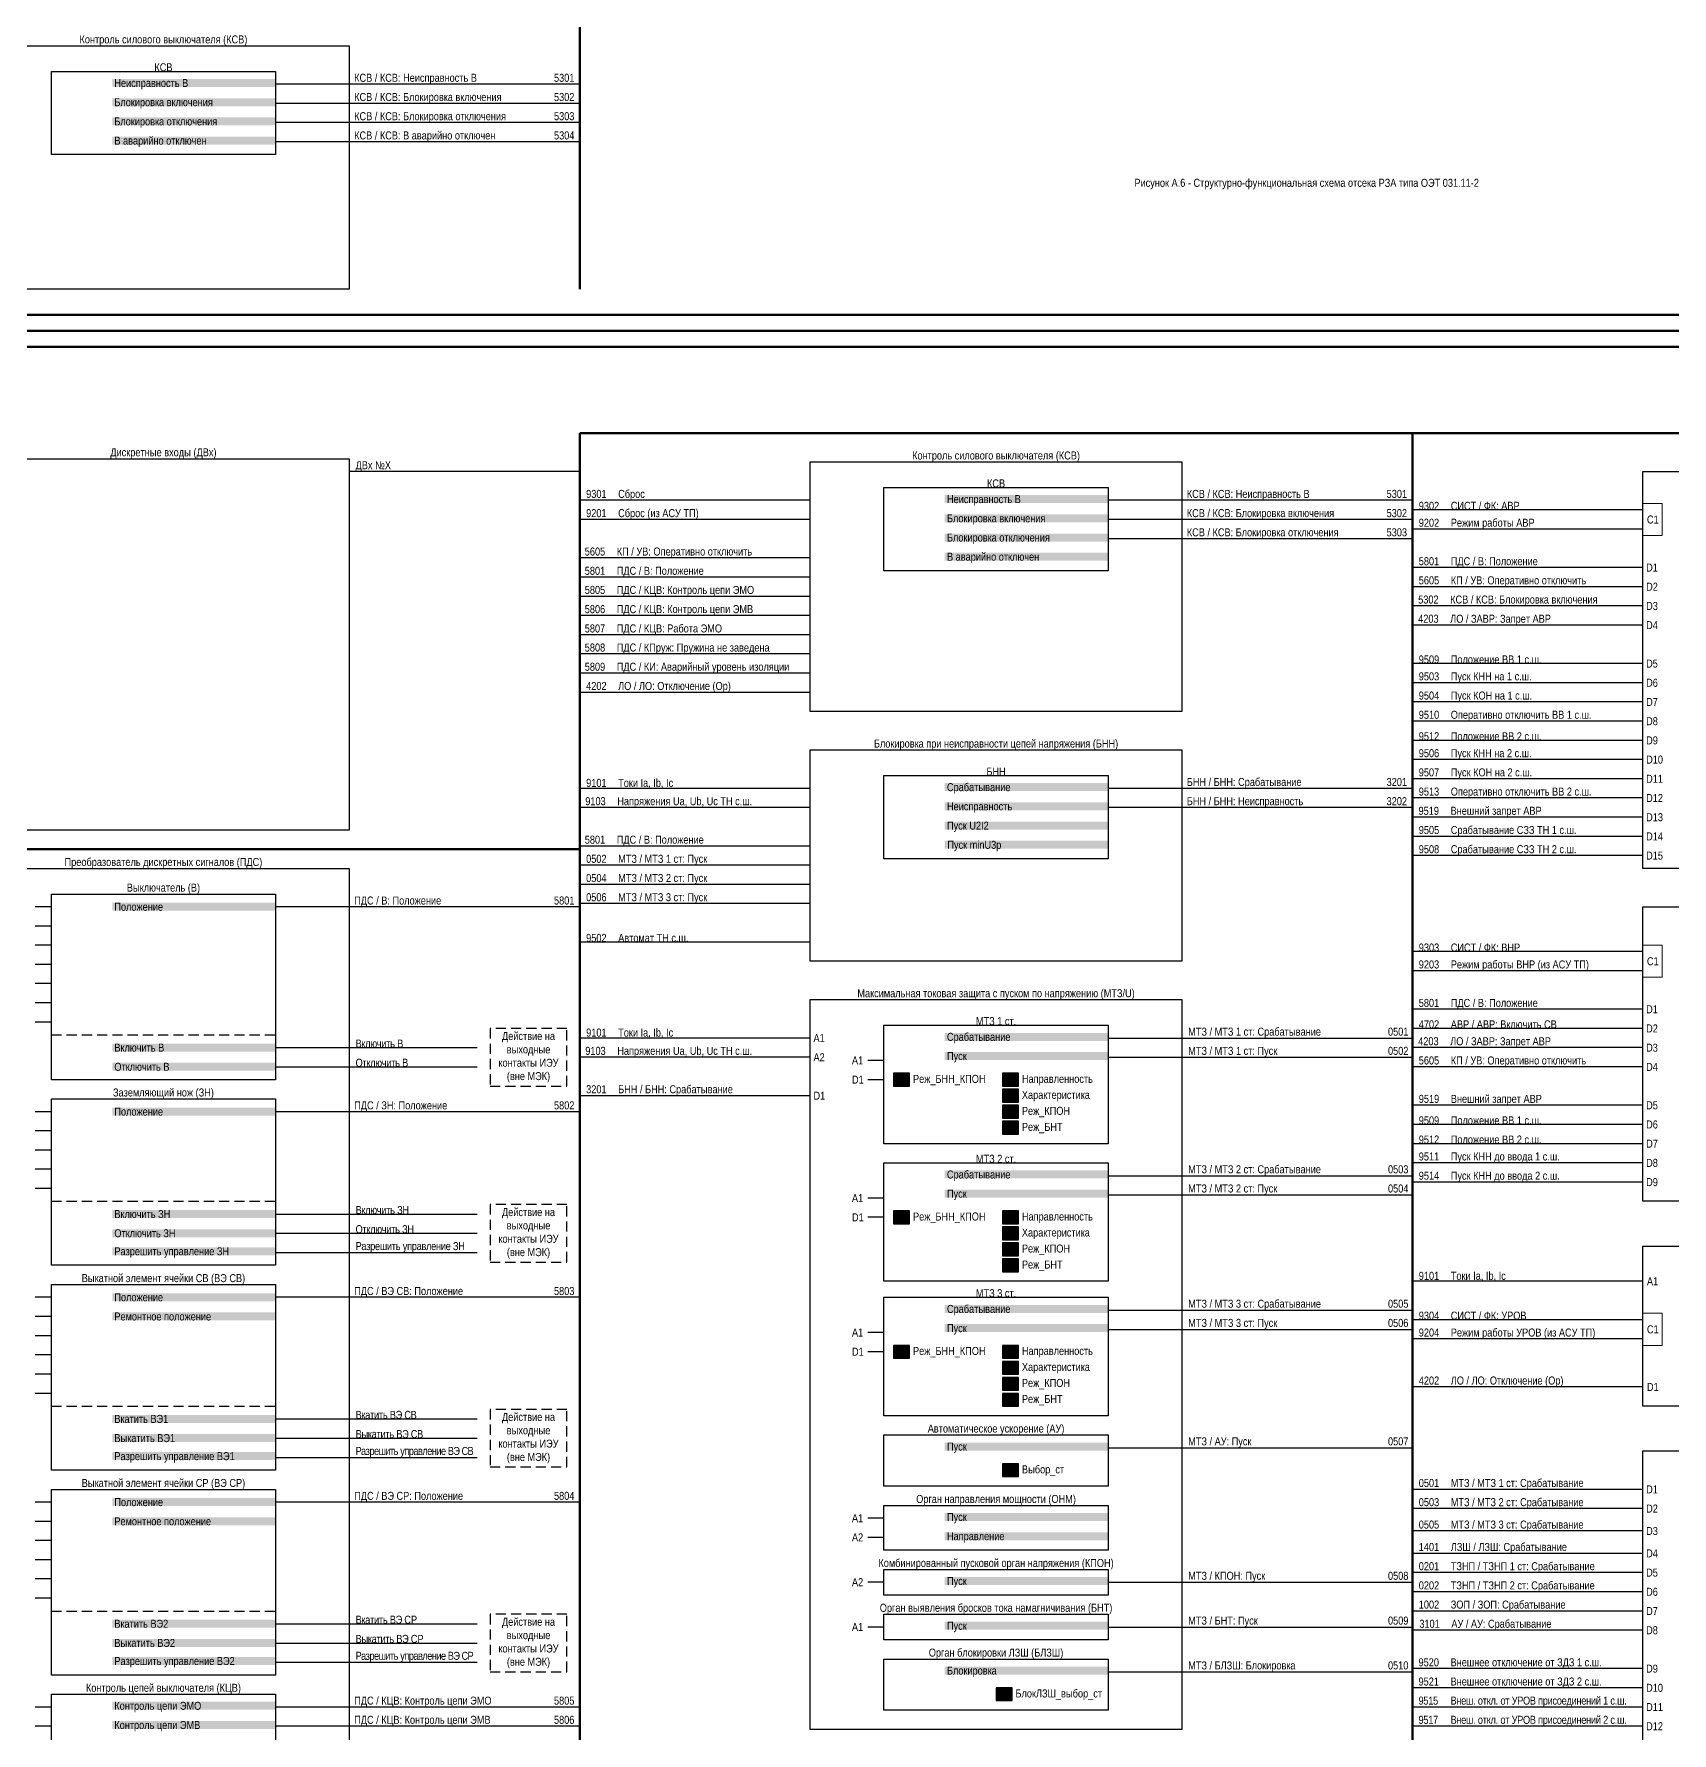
# Model space of a CAD drawing. Header units: millimetres. Extents: x 2179 to 12176, y -20554 to -12004.
# Drawn here: x 3894 to 4405, y -17628 to -17097 of the extents above; entities that cross this region are included whole.
import ezdxf
from ezdxf.enums import TextEntityAlignment as Align

# ---------------------------------------------------------------- set-up
doc = ezdxf.new("R2010")
doc.units = ezdxf.units.MM
doc.linetypes.add('HIDDEN2', pattern=[4.7625, 3.175, -1.5875])
for name, color, linetype, lineweight in [('GOOSE', 224, 'Continuous', 30), ('MMS', 190, 'Continuous', 30), ('Внутренняя шина', 4, 'Continuous', 70), ('Вход-Аналоги', 5, 'Continuous', 30), ('Линии связи', 75, 'Continuous', 30), ('Основная', 7, 'Continuous', 30), ('Сигналы внутр.', 13, 'Continuous', 30), ('Тонкая', 7, 'Continuous', 13), ('Цепи внешние', 134, 'Continuous', 30)]:
    doc.layers.add(name, color=color, linetype=linetype, lineweight=lineweight)
doc.layers.add('Рамка внешняя', color=8, linetype='Continuous', lineweight=40, plot=False)
doc.styles.add('2.5_Gost_RD', font='ARIALN.TTF', dxfattribs={"height": 2.5})
doc.styles.add('Narrow', font='ARIALN.TTF')
doc.styles.add('Табл дан', font='ARIALN.TTF')

# ---------------------------------------------------------------- blocks, each defined once
blk = doc.blocks.new('*U90')
blk.add_lwpolyline([(0, 0), (1189, 0), (1189, 841), (0, 841)], close=True)
at = {"lineweight": 50}
blk.add_lwpolyline([(20, 836), (1184, 836), (1184, 5), (20, 5)], close=True, dxfattribs=at)
at = {"style": '2.5_Gost_RD', "flags": 8}
blk.add_attdef('ФОРМАТ', text='', height=2.5, dxfattribs=at).set_placement((1134, 4), align=Align.TOP_LEFT)
blk = doc.blocks.new('*U15')
blk.add_lwpolyline([(0, 0), (1189, 0), (1189, 841), (0, 841)], close=True)
at = {"lineweight": 50}
blk.add_lwpolyline([(20, 836), (1184, 836), (1184, 5), (20, 5)], close=True, dxfattribs=at)
at = {"style": '2.5_Gost_RD', "flags": 8}
blk.add_attdef('ФОРМАТ', text='', height=2.5, dxfattribs=at).set_placement((1134, 4), align=Align.TOP_LEFT)
blk = doc.blocks.new('SW.3')
at = {"true_color": 0xadddf7}
h = blk.add_hatch(color=141, dxfattribs=at)
h.dxf.hatch_style = 1
h.paths.add_polyline_path([(5, 2), (0, 2), (0, -2), (5, -2)])
blk.add_lwpolyline([(5, 2), (0, 2), (0, -2), (5, -2)], close=True)
for points in [[(2, 1), (1, 1)], [(1, 0), (2, 0)], [(3, 0), (2, 1)], [(4, 0), (3, 0)], [(2, -1), (1, -1)]]:
    blk.add_lwpolyline(points)
blk = doc.blocks.new('SW.2')
at = {"true_color": 0xadddf7}
h = blk.add_hatch(color=141, dxfattribs=at)
h.dxf.hatch_style = 1
h.paths.add_polyline_path([(5, 2), (0, 2), (0, -2), (5, -2)])
blk.add_lwpolyline([(5, 2), (0, 2), (0, -2), (5, -2)], close=True)
for points in [[(1, 0), (2, 0)], [(2, 0), (3, 1)], [(3, 0), (4, 0)]]:
    blk.add_lwpolyline(points)

msp = doc.modelspace()

# ---------------------------------------------------------------- linework, layer by layer
at = {"layer": 'Внутренняя шина'}
for points in [[(4064, -17177), (4064, -16365)], [(4064, -17222), (4778, -17222)], [(4064, -17977), (4064, -17222)], [(4324, -17977), (4324, -17222)], [(3804, -17352), (4064, -17352)]]:
    msp.add_lwpolyline(points, dxfattribs=at)
at = {"layer": 'Линии связи'}
for points in [[(4064, -17113), (3969, -17113)], [(4064, -17119), (3969, -17119)], [(4064, -17125), (3969, -17125)], [(4064, -17131), (3969, -17131)], [(4136, -17243), (4064, -17243)], [(4324, -17243), (4229, -17243)], [(4396, -17246), (4324, -17246)], [(4136, -17249), (4064, -17249)], [(4324, -17249), (4229, -17249)], [(4324, -17255), (4229, -17255)], [(4396, -17252), (4324, -17252)], [(4396, -17270), (4324, -17270)], [(4396, -17276), (4324, -17276)], [(4396, -17282), (4324, -17282)], [(4396, -17312), (4324, -17312)], [(4324, -17333), (4229, -17333)], [(4396, -17336), (4324, -17336)], [(4136, -17339), (4064, -17339)], [(4324, -17339), (4229, -17339)], [(4396, -17342), (4324, -17342)], [(4396, -17348), (4324, -17348)], [(4396, -17354), (4324, -17354)], [(4064, -17370), (3969, -17370)], [(4396, -17384), (4324, -17384)], [(4396, -17390), (4324, -17390)], [(3969, -17414), (4032, -17414)], [(4229, -17411), (4324, -17411)], [(4396, -17414), (4324, -17414)], [(3969, -17420), (4032, -17420)], [(4136, -17417), (4064, -17417)], [(4229, -17417), (4324, -17417)], [(4396, -17420), (4324, -17420)], [(4136, -17429), (4064, -17429)], [(4064, -17434), (3969, -17434)], [(4396, -17432), (4324, -17432)], [(4229, -17454), (4324, -17454)], [(4229, -17460), (4324, -17460)], [(3969, -17466), (4032, -17466)], [(3969, -17472), (4032, -17472)], [(3969, -17478), (4032, -17478)], [(4396, -17487), (4324, -17487)], [(4064, -17492), (3969, -17492)], [(4229, -17496), (4324, -17496)], [(4396, -17499), (4324, -17499)], [(4229, -17502), (4324, -17502)], [(4396, -17505), (4324, -17505)], [(3969, -17530), (4032, -17530)], [(3969, -17536), (4032, -17536)], [(3969, -17542), (4032, -17542)], [(4229, -17539), (4324, -17539)], [(4396, -17552), (4324, -17552)], [(4064, -17556), (3969, -17556)], [(4396, -17558), (4324, -17558)], [(4396, -17565), (4324, -17565)], [(4396, -17572), (4324, -17572)], [(4396, -17578), (4324, -17578)], [(4229, -17581), (4324, -17581)], [(4396, -17584), (4324, -17584)], [(4396, -17590), (4324, -17590)], [(3969, -17594), (4032, -17594)], [(4229, -17595), (4324, -17595)], [(4396, -17596), (4324, -17596)], [(3969, -17600), (4032, -17600)], [(3969, -17606), (4032, -17606)], [(4229, -17609), (4324, -17609)], [(4396, -17608), (4324, -17608)], [(4396, -17614), (4324, -17614)], [(4064, -17620), (3969, -17620)], [(4396, -17620), (4324, -17620)], [(4064, -17626), (3969, -17626)], [(4396, -17626), (4324, -17626)]]:
    msp.add_lwpolyline(points, dxfattribs=at)
at = {"layer": 'Линии связи', "ltscale": 0.5}
for points in [[(4064, -17234), (3992, -17234)], [(4136, -17261), (4064, -17261)], [(4136, -17267), (4064, -17267)], [(4396, -17264), (4324, -17264)], [(4136, -17273), (4064, -17273)], [(4136, -17279), (4064, -17279)], [(4136, -17285), (4064, -17285)], [(4136, -17291), (4064, -17291)], [(4136, -17297), (4064, -17297)], [(4396, -17294), (4324, -17294)], [(4136, -17303), (4064, -17303)], [(4396, -17300), (4324, -17300)], [(4396, -17306), (4324, -17306)], [(4396, -17318), (4324, -17318)], [(4396, -17324), (4324, -17324)], [(4396, -17330), (4324, -17330)], [(4136, -17333), (4064, -17333)], [(4136, -17351), (4064, -17351)], [(4136, -17357), (4064, -17357)], [(4136, -17363), (4064, -17363)], [(4136, -17369), (4064, -17369)], [(4136, -17381), (4064, -17381)], [(4396, -17402), (4324, -17402)], [(4396, -17408), (4324, -17408)], [(4136, -17411), (4064, -17411)], [(4396, -17438), (4324, -17438)], [(4396, -17444), (4324, -17444)], [(4396, -17450), (4324, -17450)], [(4396, -17456), (4324, -17456)], [(4396, -17520), (4324, -17520)]]:
    msp.add_lwpolyline(points, dxfattribs=at)
at = {"layer": 'Основная', "linetype": 'HIDDEN2'}
for p, q in [((3899, -17410), (3969, -17410)), ((3899, -17462), (3969, -17462)), ((3899, -17526), (3969, -17526)), ((3899, -17590), (3969, -17590))]:
    msp.add_line(p, q, dxfattribs=at)
at = {"layer": 'Основная'}
for points in [[(3876, -17101), (3992, -17101), (3992, -17177), (3876, -17177)], [(3899, -17109), (3969, -17109), (3969, -17135), (3899, -17135)], [(3876, -17230), (3992, -17230), (3992, -17346), (3876, -17346)], [(4136, -17231), (4252, -17231), (4252, -17309), (4136, -17309)], [(4396, -17234), (4512, -17234), (4512, -17358), (4396, -17358)], [(4159, -17239), (4229, -17239), (4229, -17265), (4159, -17265)], [(4136, -17321), (4252, -17321), (4252, -17387), (4136, -17387)], [(4159, -17329), (4229, -17329), (4229, -17355), (4159, -17355)], [(3876, -17358), (3992, -17358), (3992, -17670), (3876, -17670)], [(3899, -17366), (3969, -17366), (3969, -17424), (3899, -17424)], [(4396, -17370), (4512, -17370), (4512, -17462), (4396, -17462)], [(4136, -17399), (4252, -17399), (4252, -17627), (4136, -17627)], [(4159, -17407), (4229, -17407), (4229, -17444), (4159, -17444)], [(3899, -17430), (3969, -17430), (3969, -17482), (3899, -17482)], [(4159, -17450), (4229, -17450), (4229, -17487), (4159, -17487)], [(4396, -17476), (4512, -17476), (4512, -17526), (4396, -17526)], [(3899, -17488), (3969, -17488), (3969, -17546), (3899, -17546)], [(4159, -17492), (4229, -17492), (4229, -17529), (4159, -17529)], [(4159, -17535), (4229, -17535), (4229, -17551), (4159, -17551)], [(4396, -17540), (4512, -17540), (4512, -17708), (4396, -17708)], [(3899, -17552), (3969, -17552), (3969, -17610), (3899, -17610)], [(4159, -17557), (4229, -17557), (4229, -17571), (4159, -17571)], [(4159, -17577), (4229, -17577), (4229, -17585), (4159, -17585)], [(4159, -17591), (4229, -17591), (4229, -17599), (4159, -17599)], [(4159, -17605), (4229, -17605), (4229, -17621), (4159, -17621)], [(3899, -17616), (3969, -17616), (3969, -17636), (3899, -17636)]]:
    msp.add_lwpolyline(points, close=True, dxfattribs=at)
for points in [[(3899, -17370), (3894, -17370)], [(3899, -17376), (3894, -17376)], [(3899, -17382), (3894, -17382)], [(3899, -17388), (3894, -17388)], [(3899, -17394), (3894, -17394)], [(3899, -17400), (3894, -17400)], [(3899, -17406), (3894, -17406)], [(4159, -17418), (4154, -17418)], [(4159, -17424), (4154, -17424)], [(3899, -17434), (3894, -17434)], [(3899, -17440), (3894, -17440)], [(3899, -17446), (3894, -17446)], [(3899, -17452), (3894, -17452)], [(3899, -17458), (3894, -17458)], [(4159, -17461), (4154, -17461)], [(4159, -17467), (4154, -17467)], [(3899, -17492), (3894, -17492)], [(3899, -17498), (3894, -17498)], [(3899, -17504), (3894, -17504)], [(4159, -17503), (4154, -17503)], [(3899, -17510), (3894, -17510)], [(4159, -17509), (4154, -17509)], [(3899, -17516), (3894, -17516)], [(3899, -17522), (3894, -17522)], [(3899, -17556), (3894, -17556)], [(3899, -17562), (3894, -17562)], [(4159, -17561), (4154, -17561)], [(3899, -17568), (3894, -17568)], [(4159, -17567), (4154, -17567)], [(3899, -17574), (3894, -17574)], [(3899, -17580), (3894, -17580)], [(4159, -17581), (4154, -17581)], [(3899, -17586), (3894, -17586)], [(4159, -17595), (4154, -17595)], [(3899, -17620), (3894, -17620)], [(3899, -17626), (3894, -17626)]]:
    msp.add_lwpolyline(points, dxfattribs=at)
at = {"layer": 'Основная', "linetype": 'HIDDEN2'}
for points in [[(4036, -17426), (4060, -17426), (4060, -17408), (4036, -17408)], [(4036, -17481), (4060, -17481), (4060, -17463), (4036, -17463)], [(4036, -17545), (4060, -17545), (4060, -17527), (4036, -17527)], [(4036, -17609), (4060, -17609), (4060, -17591), (4036, -17591)]]:
    msp.add_lwpolyline(points, close=True, dxfattribs=at)
at = {"layer": 'Тонкая'}
for points in [[(4396, -17244), (4402, -17244), (4402, -17254), (4396, -17254)], [(4396, -17382), (4402, -17382), (4402, -17392), (4396, -17392)], [(4396, -17497), (4402, -17497), (4402, -17507), (4396, -17507)]]:
    msp.add_lwpolyline(points, close=True, dxfattribs=at)

# ---------------------------------------------------------------- block references
at = {"layer": 'Основная'}
for name, p in [('SW.3', (4162, -17424)), ('SW.3', (4196, -17424)), ('SW.3', (4196, -17429)), ('SW.2', (4196, -17434)), ('SW.2', (4196, -17439)), ('SW.3', (4162, -17467)), ('SW.3', (4196, -17467)), ('SW.3', (4196, -17472)), ('SW.2', (4196, -17477)), ('SW.2', (4196, -17482)), ('SW.3', (4162, -17509)), ('SW.3', (4196, -17509)), ('SW.3', (4196, -17514)), ('SW.2', (4196, -17519)), ('SW.2', (4196, -17524)), ('SW.3', (4196, -17546)), ('SW.3', (4194, -17616))]:
    msp.add_blockref(name, p, dxfattribs=at)
at = {"layer": 'Рамка внешняя'}
for name, p in [('*U90', (3683, -17190)), ('*U15', (3683, -18031))]:
    msp.add_blockref(name, p, dxfattribs=at)

# ---------------------------------------------------------------- texts
at = {"layer": 'GOOSE', "ltscale": 0.5, "char_height": 2.5, "width": 58, "attachment_point": 7, "style": 'Narrow'}
for s, insert in [('9509^IПоложение ВВ 1 с.ш.', (4326, -17294)), ('9503^IПуск КНН на 1 с.ш.', (4326, -17300)), ('9504^IПуск КОН на 1 с.ш.', (4326, -17306)), ('9512^IПоложение ВВ 2 с.ш.', (4326, -17318)), ('9506^IПуск КНН на 2 с.ш.', (4326, -17324)), ('9507^IПуск КОН на 2 с.ш.', (4326, -17330)), ('\\pt10;9505^IСрабатывание СЗЗ ТН 1 с.ш.', (4326, -17348)), ('\\pt10;9508^IСрабатывание СЗЗ ТН 2 с.ш.', (4326, -17354)), ('\\pt10,25;9519^IВнешний запрет АВР', (4326, -17432)), ('9509^IПоложение ВВ 1 с.ш.', (4326, -17438)), ('9512^IПоложение ВВ 2 с.ш.', (4326, -17444)), ('9511^IПуск КНН до ввода 1 с.ш.', (4326, -17450)), ('9514^IПуск КНН до ввода 2 с.ш.', (4326, -17456))]:
    msp.add_mtext(s, dxfattribs=dict(at, insert=insert))
at = {"layer": 'GOOSE', "char_height": 2.5, "attachment_point": 7, "style": 'Narrow'}
for s, insert, width in [('9510^IОперативно отключить ВВ 1 с.ш.', (4326, -17312), 58.277), ('9513^IОперативно отключить ВВ 2 с.ш.', (4326, -17336), 58.277), ('\\pt10,25;9519^IВнешний запрет АВР', (4325.93, -17342), 73.0735), ('9502^IАвтомат ТН с.ш.', (4066, -17381), 58), ('9520^IВнешнее отключение от ЗДЗ 1 с.ш.', (4325.93, -17608), 73.0735), ('9521^IВнешнее отключение от ЗДЗ 2 с.ш.', (4325.93, -17614), 73.0735), ('{\\T0.95;9515^IВнеш. откл. от УРОВ присоединений 1 с.ш.}', (4325.93, -17620), 73.0735), ('{\\T0.95;9517^IВнеш. откл. от УРОВ присоединений 2 с.ш.}', (4325.93, -17626), 73.0735)]:
    msp.add_mtext(s, dxfattribs=dict(at, insert=insert, width=width))
at = {"layer": 'MMS', "char_height": 2.5, "attachment_point": 7, "style": 'Narrow'}
for s, insert, width in [('9301^IСброс', (4066, -17243), 58), ('9201^IСброс (из АСУ ТП)', (4066, -17249), 58), ('\\pt10;9302^IСИСТ / ФК: АВР', (4326, -17246), 48), ('9202^IРежим работы АВР', (4326, -17252), 48), ('9303^IСИСТ / ФК: ВНР', (4326, -17384), 48), ('9203^IРежим работы ВНР (из АСУ ТП)', (4326, -17390), 70), ('9304^IСИСТ / ФК: УРОВ', (4326, -17499), 48), ('9204^IРежим работы УРОВ (из АСУ ТП)', (4326, -17505), 70)]:
    msp.add_mtext(s, dxfattribs=dict(at, insert=insert, width=width))
at = {"layer": 'Вход-Аналоги', "char_height": 2.5, "attachment_point": 7, "style": 'Narrow'}
for s, insert, width in [('9101^IТоки Ia, Ib, Ic', (4066, -17333), 48), ('9103^IНапряжения Ua, Ub, Uc ТН с.ш.', (4065.73, -17339), 53.2651), ('9101^IТоки Ia, Ib, Ic', (4066, -17411), 48), ('9103^IНапряжения Ua, Ub, Uc ТН с.ш.', (4065.73, -17417), 53.2651), ('9101^IТоки Ia, Ib, Ic', (4326, -17487), 48)]:
    msp.add_mtext(s, dxfattribs=dict(at, insert=insert, width=width))
at = {"layer": 'Основная', "style": 'Табл дан'}
for s, p in [('C1', (4397.25, -17249)), ('D5', (4397, -17294)), ('D6', (4397, -17300)), ('D8', (4397, -17312)), ('D9', (4397, -17318)), ('D10', (4397, -17324)), ('C1', (4397.25, -17387)), ('A1', (4137, -17411)), ('A2', (4137, -17417)), ('A1', (4149, -17418)), ('D1', (4149, -17424)), ('Реж_БНН_КПОН', (4168.07, -17423.75)), ('Направленность', (4202.07, -17423.75)), ('D1', (4137, -17429)), ('Характеристика', (4202.07, -17428.75)), ('D5', (4397, -17432)), ('Реж_КПОН', (4202.07, -17433.75)), ('D6', (4397, -17438)), ('Реж_БНТ', (4202.07, -17438.75)), ('D8', (4397, -17450)), ('D9', (4397, -17456)), ('A1', (4149, -17461)), ('D1', (4149, -17467)), ('Реж_БНН_КПОН', (4168.07, -17466.75)), ('Направленность', (4202.07, -17466.75)), ('Характеристика', (4202.07, -17471.75)), ('Реж_КПОН', (4202.07, -17476.75)), ('Реж_БНТ', (4202.07, -17481.75)), ('A1', (4397.25, -17487)), ('C1', (4397.25, -17502)), ('A1', (4149, -17503)), ('D1', (4149, -17509)), ('Реж_БНН_КПОН', (4168.07, -17508.75)), ('Направленность', (4202.07, -17508.75)), ('Характеристика', (4202.07, -17513.75)), ('Реж_КПОН', (4202.07, -17518.75)), ('D1', (4397.25, -17520)), ('Реж_БНТ', (4202.07, -17523.75)), ('Выбор_ст', (4202.07, -17545.75)), ('D1', (4397, -17552)), ('D2', (4397, -17558)), ('A1', (4149, -17561)), ('D3', (4397, -17565)), ('A2', (4149, -17567)), ('D4', (4397, -17572)), ('A2', (4149, -17581)), ('D5', (4397, -17578)), ('D6', (4397, -17584)), ('D7', (4397, -17590)), ('A1', (4149, -17595)), ('D8', (4397, -17596)), ('D9', (4397, -17608)), ('БлокЛЗШ_выбор_ст', (4200.07, -17615.75)), ('D10', (4397, -17614)), ('D11', (4397, -17620)), ('D12', (4397, -17626))]:
    msp.add_text(s, height=2.5, dxfattribs=at).set_placement(p, align=Align.MIDDLE_LEFT)
at = {"layer": 'Основная', "ltscale": 0.5, "style": 'Табл дан'}
for s, p in [('D1', (4397, -17264)), ('D2', (4397, -17270)), ('D3', (4397, -17276)), ('D4', (4397, -17282)), ('D7', (4397, -17306)), ('D11', (4397, -17330)), ('D12', (4397, -17336)), ('D13', (4397, -17342)), ('D14', (4397, -17348)), ('D15', (4397, -17354)), ('D1', (4397, -17402)), ('D2', (4397, -17408)), ('D3', (4397, -17414)), ('D4', (4397, -17420)), ('D7', (4397, -17444))]:
    msp.add_text(s, height=2.5, dxfattribs=at).set_placement(p, align=Align.MIDDLE_LEFT)
at = {"layer": 'Основная', "char_height": 2.5, "style": 'Narrow'}
for s, insert, width, attachment_point in [('Контроль силового выключателя (КСВ)', (3934, -17101), 116, 8), ('КСВ', (3934, -17109), 70, 8), ('\\pt55;Рисунок А.6 - Структурно-функциональная схема отсека РЗА типа ОЭТ 031.11-2', (4291, -17145.81), 974, 8), ('Дискретные входы (ДВх)', (3934, -17230), 116, 8), ('Контроль силового выключателя (КСВ)', (4194, -17231), 116, 8), ('КСВ', (4194, -17239), 70, 8), ('Блокировка при неисправности цепей напряжения (БНН)', (4194, -17321), 116, 8), ('\\A1;БНН', (4194, -17329), 70, 8), ('Преобразователь дискретных сигналов (ПДС)', (3934, -17358), 116, 8), ('Выключатель (В)', (3934, -17366), 70, 8), ('Максимальная токовая защита с пуском по напряжению (МТЗ/U)', (4194, -17399), 116, 8), ('\\A1;МТЗ 1 ст.', (4194, -17407), 70, 8), ('Действие на выходные контакты ИЭУ (вне МЭК)', (4048, -17417), 24, 5), ('Заземляющий нож (ЗН)', (3934, -17430), 70, 8), ('\\A1;МТЗ 2 ст.', (4194, -17450), 70, 8), ('Действие на выходные контакты ИЭУ (вне МЭК)', (4048, -17472), 24, 5), ('Выкатной элемент ячейки СВ (ВЭ СВ)', (3934, -17488), 70, 8), ('\\A1;МТЗ 3 ст.', (4194, -17492), 70, 8), ('Действие на выходные контакты ИЭУ (вне МЭК)', (4048, -17536), 24, 5), ('Автоматическое ускорение (АУ)', (4194, -17535), 70, 8), ('Выкатной элемент ячейки СР (ВЭ СР)', (3934, -17552), 70, 8), ('Орган направления мощности (ОНМ)', (4194, -17557), 70, 8), ('Комбинированный пусковой орган напряжения (КПОН)', (4194, -17577), 82, 8), ('Орган выявления бросков тока намагничивания (БНТ)', (4194, -17591), 82, 8), ('Действие на выходные контакты ИЭУ (вне МЭК)', (4048, -17600), 24, 5), ('Орган блокировки ЛЗШ (БЛЗШ)', (4194, -17605), 70, 8), ('Контроль цепей выключателя (КЦВ)', (3934, -17616), 70, 8)]:
    msp.add_mtext(s, dxfattribs=dict(at, insert=insert, width=width, attachment_point=attachment_point))
at = {"layer": 'Основная', "char_height": 2.5, "width": 51, "attachment_point": 4, "style": 'Narrow', "bg_fill": 1, "box_fill_scale": 1, "bg_fill_color": 9, "bg_fill_transparency": 0}
for s, insert in [('\\pl0.67568;Неисправность В', (3918, -17113)), ('\\pl0.67568;Блокировка включения', (3918, -17119)), ('\\pl0.67568;Блокировка отключения', (3918, -17125)), ('\\pl0.67568;В аварийно отключен', (3918, -17131)), ('\\pl0.67568;Неисправность В', (4178, -17243)), ('\\pl0.67568;Блокировка включения', (4178, -17249)), ('\\pl0.67568;Блокировка отключения', (4178, -17255)), ('\\pl0.67568;В аварийно отключен', (4178, -17261)), ('\\pl0.67568;Срабатывание', (4178, -17332.99)), ('\\pl0.67568;Неисправность', (4178, -17338.99)), ('\\pl0.67568;Пуск U2I2', (4178, -17345)), (' Пуск {\\A1;minU3p}', (4178, -17351)), ('\\pl0.67568;Положение', (3918, -17370)), ('\\pl0.67568;Срабатывание', (4178, -17411)), ('\\pl0.67568;Включить В', (3918, -17414)), ('\\pl0.67568;Пуск', (4178, -17417)), ('\\pl0.67568;Отключить В', (3918, -17420)), ('\\pl0.67568;Положение', (3918, -17434)), ('\\pl0.67568;Срабатывание', (4178, -17454)), ('\\pl0.67568;Пуск', (4178, -17460)), ('\\pl0.67568;Включить ЗН', (3918, -17466)), ('\\pl0.67568;Отключить ЗН', (3918, -17472)), ('\\pl0.67568;Разрешить управление ЗН', (3918, -17478)), ('\\pl0.67568;Положение', (3918, -17492)), ('\\pl0.67568;Срабатывание', (4178, -17496)), ('\\pl0.67568;Ремонтное положение', (3918, -17498)), ('\\pl0.67568;Пуск', (4178, -17502)), ('\\pl0.67568;Вкатить ВЭ1', (3918, -17530)), ('\\pl0.67568;Выкатить ВЭ1', (3918, -17536)), ('\\pl0.67568;Пуск', (4178, -17539)), ('\\pl0.67568;Разрешить управление ВЭ1', (3918, -17542)), ('\\pl0.67568;Положение', (3918, -17556)), ('\\pl0.67568;Ремонтное положение', (3918, -17562)), ('\\pl0.67568;Пуск', (4178, -17561)), ('\\pl0.67568;Направление', (4178, -17567)), ('\\pl0.67568;Пуск', (4178, -17581)), ('\\pl0.67568;Вкатить ВЭ2', (3918, -17594)), ('\\pl0.67568;Пуск', (4178, -17595)), ('\\pl0.67568;Выкатить ВЭ2', (3918, -17600)), ('\\pl0.67568;Разрешить управление ВЭ2', (3918, -17606)), ('\\pl0.67568;Блокировка', (4178, -17609)), ('\\pl0.67568;Контроль цепи ЭМО', (3918, -17620)), ('\\pl0.67568;Контроль цепи ЭМВ', (3918, -17626))]:
    msp.add_mtext(s, dxfattribs=dict(at, insert=insert))
at = {"layer": 'Сигналы внутр.', "char_height": 2.5, "attachment_point": 7}
for s, insert, width, style in [('КСВ / КСВ: Неисправность В^I^I^I   5301', (3993.57, -17113), 71.43, 'Табл дан'), ('КСВ / КСВ: Блокировка включения^I^I   5302', (3993.57, -17119), 71.43, 'Табл дан'), ('КСВ / КСВ: Блокировка отключения^I^I   5303^I', (3993.57, -17125), 71.43, 'Табл дан'), ('КСВ / КСВ: В аварийно отключен^I^I   5304', (3993.57, -17131), 70.43, 'Табл дан'), ('ДВх №X', (3994, -17234), 58, 'Narrow'), ('КСВ / КСВ: Неисправность В^I^I^I   5301', (4253.57, -17243), 71.43, 'Табл дан'), ('КСВ / КСВ: Блокировка включения^I^I   5302', (4253.57, -17249), 71.43, 'Табл дан'), ('КСВ / КСВ: Блокировка отключения^I^I   5303^I', (4253.57, -17255), 71.43, 'Табл дан'), ('5605^IКП / УВ: Оперативно отключить', (4065.57, -17261), 70.43, 'Табл дан'), ('5801^IПДС / В: Положение^I', (4065.57, -17267), 70.43, 'Табл дан'), ('5605^IКП / УВ: Оперативно отключить', (4326, -17270), 70, 'Narrow'), ('5805^IПДС / КЦВ: Контроль цепи ЭМО', (4065.57, -17273), 70.43, 'Табл дан'), ('5302^IКСВ / КСВ: Блокировка включения', (4325.82, -17276), 63, 'Narrow'), ('5806^IПДС / КЦВ: Контроль цепи ЭМВ', (4065.57, -17279), 70.43, 'Табл дан'), ('5807^IПДС / КЦВ: Работа ЭМО', (4065.57, -17285), 70.43, 'Табл дан'), ('4203^IЛО / ЗАВР: Запрет АВР', (4325.82, -17282), 63, 'Narrow'), ('5808^IПДС / КПруж: Пружина не заведена', (4065.57, -17291), 70.43, 'Табл дан'), ('5809^IПДС / КИ: Аварийный уровень изоляции', (4065.57, -17297), 70.43, 'Табл дан'), ('БНН / БНН: Срабатывание^I^I   ^I   3201^I', (4253.57, -17333), 70.43, 'Табл дан'), ('БНН / БНН: Неисправность^I^I   ^I   3202^I', (4253.57, -17339), 70.43, 'Табл дан'), ('5801^IПДС / В: Положение', (4065.57, -17351), 41, 'Табл дан'), ('0502^IМТЗ / {\\A1;МТЗ 1 ст: Пуск}', (4066, -17357), 58, 'Narrow'), ('0504^IМТЗ / {\\A1;МТЗ 2 ст: Пуск}', (4066, -17363), 58, 'Narrow'), ('ПДС / В: Положение^I^I^I^I   5801^I', (3993.57, -17370), 70.43, 'Табл дан'), ('0506^IМТЗ / {\\A1;МТЗ 3 ст: Пуск}', (4066, -17369), 58, 'Narrow'), ('МТЗ / {\\A1;МТЗ 1 ст: Срабатывание^I^I   }0501^I', (4254, -17411), 70, 'Табл дан'), ('4203^IЛО / ЗАВР: Запрет АВР', (4325.82, -17414), 63, 'Narrow'), ('МТЗ / {\\A1;МТЗ 1 ст: Пуск^I^I^I^I   }0502', (4254, -17417), 70, 'Табл дан'), ('5605^IКП / УВ: Оперативно отключить', (4326, -17420), 70, 'Narrow'), ('3201^IБНН / БНН: Срабатывание', (4066, -17429), 70, 'Narrow'), ('ПДС / ЗН: Положение^I^I^I^I   5802^I', (3993.57, -17434), 70.43, 'Табл дан'), ('МТЗ / {\\A1;МТЗ 2 ст: Срабатывание^I^I   }0503', (4254, -17454), 70, 'Табл дан'), ('МТЗ / {\\A1;МТЗ 2 ст: Пуск^I^I^I^I   }0504^I', (4254, -17460), 70, 'Табл дан'), ('ПДС / ВЭ СВ: Положение^I^I^I   5803^I', (3993.57, -17492), 70.43, 'Табл дан'), ('МТЗ / {\\A1;МТЗ 3 ст: Срабатывание^I^I   }0505^I', (4254, -17496), 70, 'Табл дан'), ('МТЗ / {\\A1;МТЗ 3 ст: Пуск^I^I^I^I   }0506^I', (4254, -17502), 70, 'Табл дан'), ('МТЗ / АУ: Пуск^I^I^I^I   ^I   0507^I', (4254, -17539), 70, 'Табл дан'), ('0501^IМТЗ / {\\A1;МТЗ 1 ст: Срабатывание}', (4326, -17552), 70, 'Narrow'), ('ПДС / ВЭ СР: Положение^I^I^I   5804', (3993.57, -17556), 70.43, 'Табл дан'), ('0503^IМТЗ / {\\A1;МТЗ 2 ст: Срабатывание}', (4326, -17558), 70, 'Narrow'), ('0505^IМТЗ / {\\A1;МТЗ 3 ст: Срабатывание}', (4326, -17565), 70, 'Narrow'), ('1401^IЛЗШ / ЛЗШ: Срабатывание', (4326, -17572), 48, 'Narrow'), ('0201^IТЗНП / {\\A1;ТЗНП 1 ст: }Срабатывание', (4326, -17578), 70, 'Narrow'), ('МТЗ / КПОН: Пуск^I^I^I  ^I   0508^I', (4254, -17581), 70, 'Табл дан'), ('0202^IТЗНП / {\\A1;ТЗНП 2 ст: }Срабатывание', (4326, -17584), 70, 'Narrow'), ('1002^IЗОП / ЗОП: Срабатывание', (4326, -17590), 48, 'Narrow'), ('МТЗ / БНТ: Пуск^I^I^I^I   0509^I', (4254, -17595), 70, 'Табл дан'), ('3101^IАУ / АУ: Срабатывание', (4326.18, -17596), 49, 'Табл дан'), ('МТЗ / БЛЗШ: Блокировка^I^I   ^I   0510^I', (4254, -17609), 70, 'Табл дан'), ('ПДС / КЦВ: Контроль цепи ЭМО^I^I   5805', (3993.57, -17620), 70.43, 'Табл дан'), ('ПДС / КЦВ: Контроль цепи ЭМВ^I^I   5806', (3993.57, -17626), 70.43, 'Табл дан')]:
    msp.add_mtext(s, dxfattribs=dict(at, insert=insert, width=width, style=style))
at = {"layer": 'Сигналы внутр.', "ltscale": 0.5, "char_height": 2.5, "width": 58, "attachment_point": 7, "style": 'Narrow'}
for s, insert in [('5801^IПДС / В: Положение', (4326, -17264)), ('4202^IЛО / ЛО: Отключение (Op)', (4066, -17303)), ('5801^IПДС / В: Положение', (4326, -17402)), ('4702^IАВР / АВР: Включить СВ', (4326, -17408)), ('4202^IЛО / ЛО: Отключение (Op)', (4326, -17520))]:
    msp.add_mtext(s, dxfattribs=dict(at, insert=insert))
at = {"layer": 'Цепи внешние', "char_height": 2.5, "width": 71, "attachment_point": 7, "style": 'Табл дан'}
for s, insert in [('{\\T0.95;Включить В}', (3994, -17414)), ('{\\T0.95;Отключить В}', (3994, -17420)), ('{\\T0.95;Включить ЗН}', (3994, -17466)), ('{\\T0.95;Отключить ЗН}', (3994, -17472)), ('{\\T0.95;Разрешить управление ЗН}', (3994, -17478)), ('{\\T0.95;Вкатить ВЭ СВ}', (3994, -17530)), ('{\\T0.95;Выкатить ВЭ СВ}', (3994, -17536)), ('{\\T0.9;Разрешить управление ВЭ СВ}', (3994, -17542)), ('{\\T0.95;Вкатить ВЭ }СР', (3994, -17594)), ('{\\T0.95;Выкатить ВЭ }СР', (3994, -17600)), ('{\\T0.9;Разрешить управление ВЭ СР}', (3994, -17606))]:
    msp.add_mtext(s, dxfattribs=dict(at, insert=insert))

doc.saveas('drawing.dxf')
